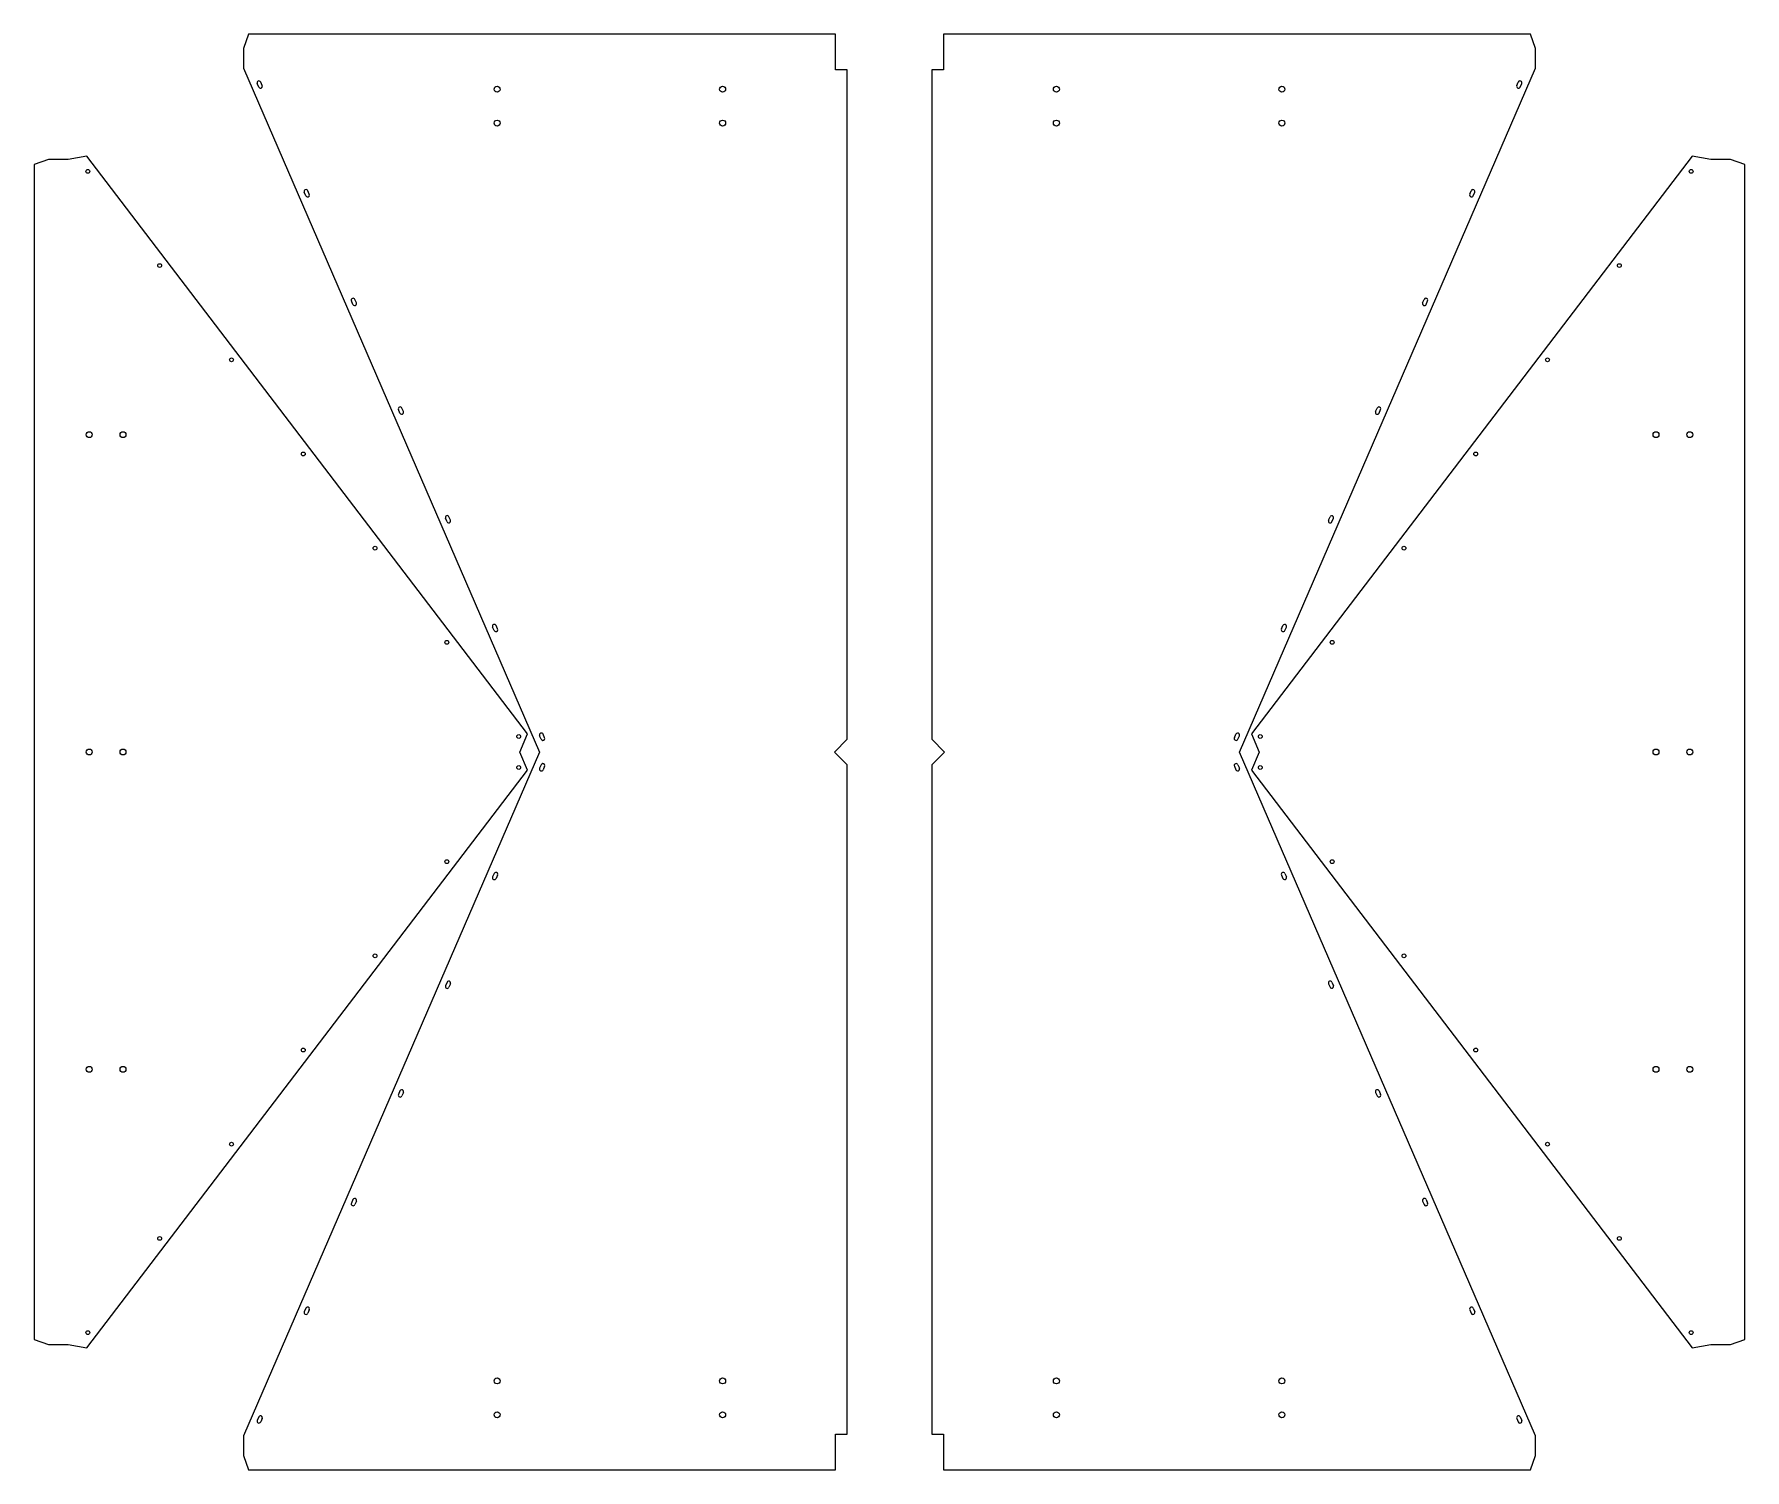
# Model space of a CAD drawing. Header units: millimetres. Extents: x -247 to 1775, y -848 to 848.
import ezdxf

# ---------------------------------------------------------------- set-up
doc = ezdxf.new("R2010")
doc.units = ezdxf.units.MM

msp = doc.modelspace()

# ---------------------------------------------------------------- linework, layer by layer
for p, q in [((6, 848.2944), (0, 831.2944)), ((0, 831.2944), (0, 808.2944)), ((700, 848.2944), (6, 848.2944)), ((700, 806.2944), (700, 848.2944)), ((828, 848.2944), (828, 806.2944)), ((1522, 848.2944), (828, 848.2944)), ((1528, 831.2944), (1522, 848.2944)), ((1528, 808.2944), (1528, 831.2944)), ((0, 808.2944), (350.2178, 0)), ((18.155, 785.8867), (16.366, 790.0157)), ((22.2841, 787.6757), (20.4951, 791.8048)), ((714, 806.2944), (700, 806.2944)), ((714, 15), (714, 806.2944)), ((828, 806.2944), (814, 806.2944)), ((814, 806.2944), (814, 15)), ((1177.7822, 0), (1528, 808.2944)), ((1505.7159, 787.6757), (1507.5049, 791.8048)), ((1509.845, 785.8867), (1511.634, 790.0157)), ((-230.3114, 700.4295), (-247.3114, 694.4295)), ((-247.3114, 694.4295), (-247.3114, -694.4295)), ((-207.3114, 700.4295), (-230.3114, 700.4295)), ((-185.1399, 704.339), (-207.3114, 700.4295)), ((335.8348, 21.2755), (-185.1399, 704.339)), ((1713.1399, 704.339), (1192.1652, 21.2755)), ((1735.3114, 700.4295), (1713.1399, 704.339)), ((1758.3114, 700.4295), (1735.3114, 700.4295)), ((1775.3114, 694.4295), (1758.3114, 700.4295)), ((1775.3114, -694.4295), (1775.3114, 694.4295)), ((73.8143, 657.4264), (72.0252, 661.5554)), ((77.9434, 659.2154), (76.1543, 663.3445)), ((1450.0566, 659.2154), (1451.8457, 663.3445)), ((1454.1857, 657.4264), (1455.9748, 661.5554)), ((129.4736, 528.9661), (127.6845, 533.0952)), ((133.6026, 530.7551), (131.8136, 534.8842)), ((1394.3974, 530.7551), (1396.1864, 534.8842)), ((1398.5264, 528.9661), (1400.3155, 533.0952)), ((185.1328, 400.5058), (183.3438, 404.6349)), ((189.2619, 402.2948), (187.4729, 406.4239)), ((1338.7381, 402.2948), (1340.5271, 406.4239)), ((1342.8672, 400.5058), (1344.6562, 404.6349)), ((240.7921, 272.0455), (239.0031, 276.1746)), ((244.9212, 273.8346), (243.1321, 277.9636)), ((1283.0788, 273.8346), (1284.8679, 277.9636)), ((1287.2079, 272.0455), (1288.9969, 276.1746)), ((296.4514, 143.5852), (294.6623, 147.7143)), ((300.5805, 145.3743), (298.7914, 149.5033)), ((1227.4195, 145.3743), (1229.2086, 149.5033)), ((1231.5486, 143.5852), (1233.3377, 147.7143)), ((326.9084, 0), (335.8348, 21.2755)), ((356.2397, 16.914), (354.4507, 21.0431)), ((1171.7603, 16.914), (1173.5493, 21.0431)), ((1192.1652, 21.2755), (1201.0916, 0)), ((350.2178, 0), (0, -808.2944)), ((335.8348, -21.2755), (326.9084, 0)), ((352.1107, 15.1249), (350.3216, 19.254)), ((699, 0), (714, 15)), ((714, -15), (699, 0)), ((814, 15), (829, 0)), ((829, 0), (814, -15)), ((1175.8893, 15.1249), (1177.6784, 19.254)), ((1528, -808.2944), (1177.7822, 0)), ((1201.0916, 0), (1192.1652, -21.2755)), ((352.1107, -15.1249), (350.3216, -19.254)), ((356.2397, -16.914), (354.4507, -21.0431)), ((714, -806.2944), (714, -15)), ((814, -15), (814, -806.2944)), ((1171.7603, -16.914), (1173.5493, -21.0431)), ((1175.8893, -15.1249), (1177.6784, -19.254)), ((-185.1399, -704.339), (335.8348, -21.2755)), ((1192.1652, -21.2755), (1713.1399, -704.339)), ((296.4514, -143.5852), (294.6623, -147.7143)), ((300.5805, -145.3743), (298.7914, -149.5033)), ((1227.4195, -145.3743), (1229.2086, -149.5033)), ((1231.5486, -143.5852), (1233.3377, -147.7143)), ((240.7921, -272.0455), (239.0031, -276.1746)), ((244.9212, -273.8346), (243.1321, -277.9636)), ((1283.0788, -273.8346), (1284.8679, -277.9636)), ((1287.2079, -272.0455), (1288.9969, -276.1746)), ((185.1328, -400.5058), (183.3438, -404.6349)), ((189.2619, -402.2948), (187.4729, -406.4239)), ((1338.7381, -402.2948), (1340.5271, -406.4239)), ((1342.8672, -400.5058), (1344.6562, -404.6349)), ((129.4736, -528.9661), (127.6845, -533.0952)), ((133.6026, -530.7551), (131.8136, -534.8842)), ((1394.3974, -530.7551), (1396.1864, -534.8842)), ((1398.5264, -528.9661), (1400.3155, -533.0952)), ((73.8143, -657.4264), (72.0252, -661.5554)), ((77.9434, -659.2154), (76.1543, -663.3445)), ((1450.0566, -659.2154), (1451.8457, -663.3445)), ((1454.1857, -657.4264), (1455.9748, -661.5554)), ((-247.3114, -694.4295), (-230.3114, -700.4295)), ((-230.3114, -700.4295), (-207.3114, -700.4295)), ((-207.3114, -700.4295), (-185.1399, -704.339)), ((1713.1399, -704.339), (1735.3114, -700.4295)), ((1735.3114, -700.4295), (1758.3114, -700.4295)), ((1758.3114, -700.4295), (1775.3114, -694.4295)), ((18.155, -785.8867), (16.366, -790.0157)), ((22.2841, -787.6757), (20.4951, -791.8048)), ((1505.7159, -787.6757), (1507.5049, -791.8048)), ((1509.845, -785.8867), (1511.634, -790.0157)), ((0, -808.2944), (0, -831.2944)), ((700, -848.2944), (700, -806.2944)), ((700, -806.2944), (714, -806.2944)), ((814, -806.2944), (828, -806.2944)), ((828, -806.2944), (828, -848.2944)), ((1528, -831.2944), (1528, -808.2944)), ((0, -831.2944), (6, -848.2944)), ((6, -848.2944), (700, -848.2944)), ((828, -848.2944), (1522, -848.2944)), ((1522, -848.2944), (1528, -831.2944))]:
    msp.add_line(p, q)
for centre, radius in [((300, 783.2944), 3.5), ((566.6667, 783.2944), 3.5), ((961.3333, 783.2944), 3.5), ((1228, 783.2944), 3.5), ((300, 743.2944), 3.5), ((566.6667, 743.2944), 3.5), ((961.3333, 743.2944), 3.5), ((1228, 743.2944), 3.5), ((-183.8785, 686.1956), 2.25), ((1711.8785, 686.1956), 2.25), ((-98.9762, 574.878), 2.25), ((1626.9762, 574.878), 2.25), ((-14.0739, 463.5604), 2.25), ((1542.0739, 463.5604), 2.25), ((-182.3114, 375), 3.5), ((-142.3114, 375), 3.5), ((1670.3114, 375), 3.5), ((1710.3114, 375), 3.5), ((70.8283, 352.2428), 2.25), ((1457.1717, 352.2428), 2.25), ((155.7306, 240.9252), 2.25), ((1372.2694, 240.9252), 2.25), ((240.6329, 129.6076), 2.25), ((1287.3671, 129.6076), 2.25), ((325.5352, 18.2901), 2.25), ((1202.4648, 18.2901), 2.25), ((-182.3114, 0), 3.5), ((-142.3114, 0), 3.5), ((1670.3114, 0), 3.5), ((1710.3114, 0), 3.5), ((325.5352, -18.2901), 2.25), ((1202.4648, -18.2901), 2.25), ((240.6329, -129.6076), 2.25), ((1287.3671, -129.6076), 2.25), ((155.7306, -240.9252), 2.25), ((1372.2694, -240.9252), 2.25), ((70.8283, -352.2428), 2.25), ((1457.1717, -352.2428), 2.25), ((-182.3114, -375), 3.5), ((-142.3114, -375), 3.5), ((1670.3114, -375), 3.5), ((1710.3114, -375), 3.5), ((-14.0739, -463.5604), 2.25), ((1542.0739, -463.5604), 2.25), ((-98.9762, -574.878), 2.25), ((1626.9762, -574.878), 2.25), ((-183.8785, -686.1956), 2.25), ((1711.8785, -686.1956), 2.25), ((300, -743.2944), 3.5), ((566.6667, -743.2944), 3.5), ((961.3333, -743.2944), 3.5), ((1228, -743.2944), 3.5), ((300, -783.2944), 3.5), ((566.6667, -783.2944), 3.5), ((961.3333, -783.2944), 3.5), ((1228, -783.2944), 3.5)]:
    msp.add_circle(centre, radius)
for centre, start, end in [((18.4305, 790.9103), 23.4261, 203.4261), ((1509.5695, 790.9103), 336.5739, 156.5739), ((20.2196, 786.7812), 203.4261, 23.4261), ((1507.7804, 786.7812), 156.5739, 336.5739), ((74.0898, 662.45), 23.4261, 203.4261), ((75.8788, 658.3209), 203.4261, 23.4261), ((1452.1212, 658.3209), 156.5739, 336.5739), ((1453.9102, 662.45), 336.5739, 156.5739), ((129.7491, 533.9897), 23.4261, 203.4261), ((131.5381, 529.8606), 203.4261, 23.4261), ((1396.4619, 529.8606), 156.5739, 336.5739), ((1398.2509, 533.9897), 336.5739, 156.5739), ((185.4083, 405.5294), 23.4261, 203.4261), ((1342.5917, 405.5294), 336.5739, 156.5739), ((187.1974, 401.4003), 203.4261, 23.4261), ((1340.8026, 401.4003), 156.5739, 336.5739), ((241.0676, 277.0691), 23.4261, 203.4261), ((242.8567, 272.94), 203.4261, 23.4261), ((1285.1433, 272.94), 156.5739, 336.5739), ((1286.9324, 277.0691), 336.5739, 156.5739), ((296.7269, 148.6088), 23.4261, 203.4261), ((298.5159, 144.4797), 203.4261, 23.4261), ((1229.4841, 144.4797), 156.5739, 336.5739), ((1231.2731, 148.6088), 336.5739, 156.5739), ((352.3861, 20.1485), 23.4261, 203.4261), ((1175.6139, 20.1485), 336.5739, 156.5739), ((354.1752, 16.0195), 203.4261, 23.4261), ((1173.8248, 16.0195), 156.5739, 336.5739), ((352.3861, -20.1485), 156.5739, 336.5739), ((354.1752, -16.0195), 336.5739, 156.5739), ((1173.8248, -16.0195), 23.4261, 203.4261), ((1175.6139, -20.1485), 203.4261, 23.4261), ((296.7269, -148.6088), 156.5739, 336.5739), ((298.5159, -144.4797), 336.5739, 156.5739), ((1229.4841, -144.4797), 23.4261, 203.4261), ((1231.2731, -148.6088), 203.4261, 23.4261), ((241.0676, -277.0691), 156.5739, 336.5739), ((242.8567, -272.94), 336.5739, 156.5739), ((1285.1433, -272.94), 23.4261, 203.4261), ((1286.9324, -277.0691), 203.4261, 23.4261), ((187.1974, -401.4003), 336.5739, 156.5739), ((1340.8026, -401.4003), 23.4261, 203.4261), ((185.4083, -405.5294), 156.5739, 336.5739), ((1342.5917, -405.5294), 203.4261, 23.4261), ((129.7491, -533.9897), 156.5739, 336.5739), ((131.5381, -529.8606), 336.5739, 156.5739), ((1396.4619, -529.8606), 23.4261, 203.4261), ((1398.2509, -533.9897), 203.4261, 23.4261), ((74.0898, -662.45), 156.5739, 336.5739), ((75.8788, -658.3209), 336.5739, 156.5739), ((1452.1212, -658.3209), 23.4261, 203.4261), ((1453.9102, -662.45), 203.4261, 23.4261), ((20.2196, -786.7812), 336.5739, 156.5739), ((1507.7804, -786.7812), 23.4261, 203.4261), ((18.4305, -790.9103), 156.5739, 336.5739), ((1509.5695, -790.9103), 203.4261, 23.4261)]:
    msp.add_arc(centre, 2.25, start, end)

doc.saveas('drawing.dxf')
